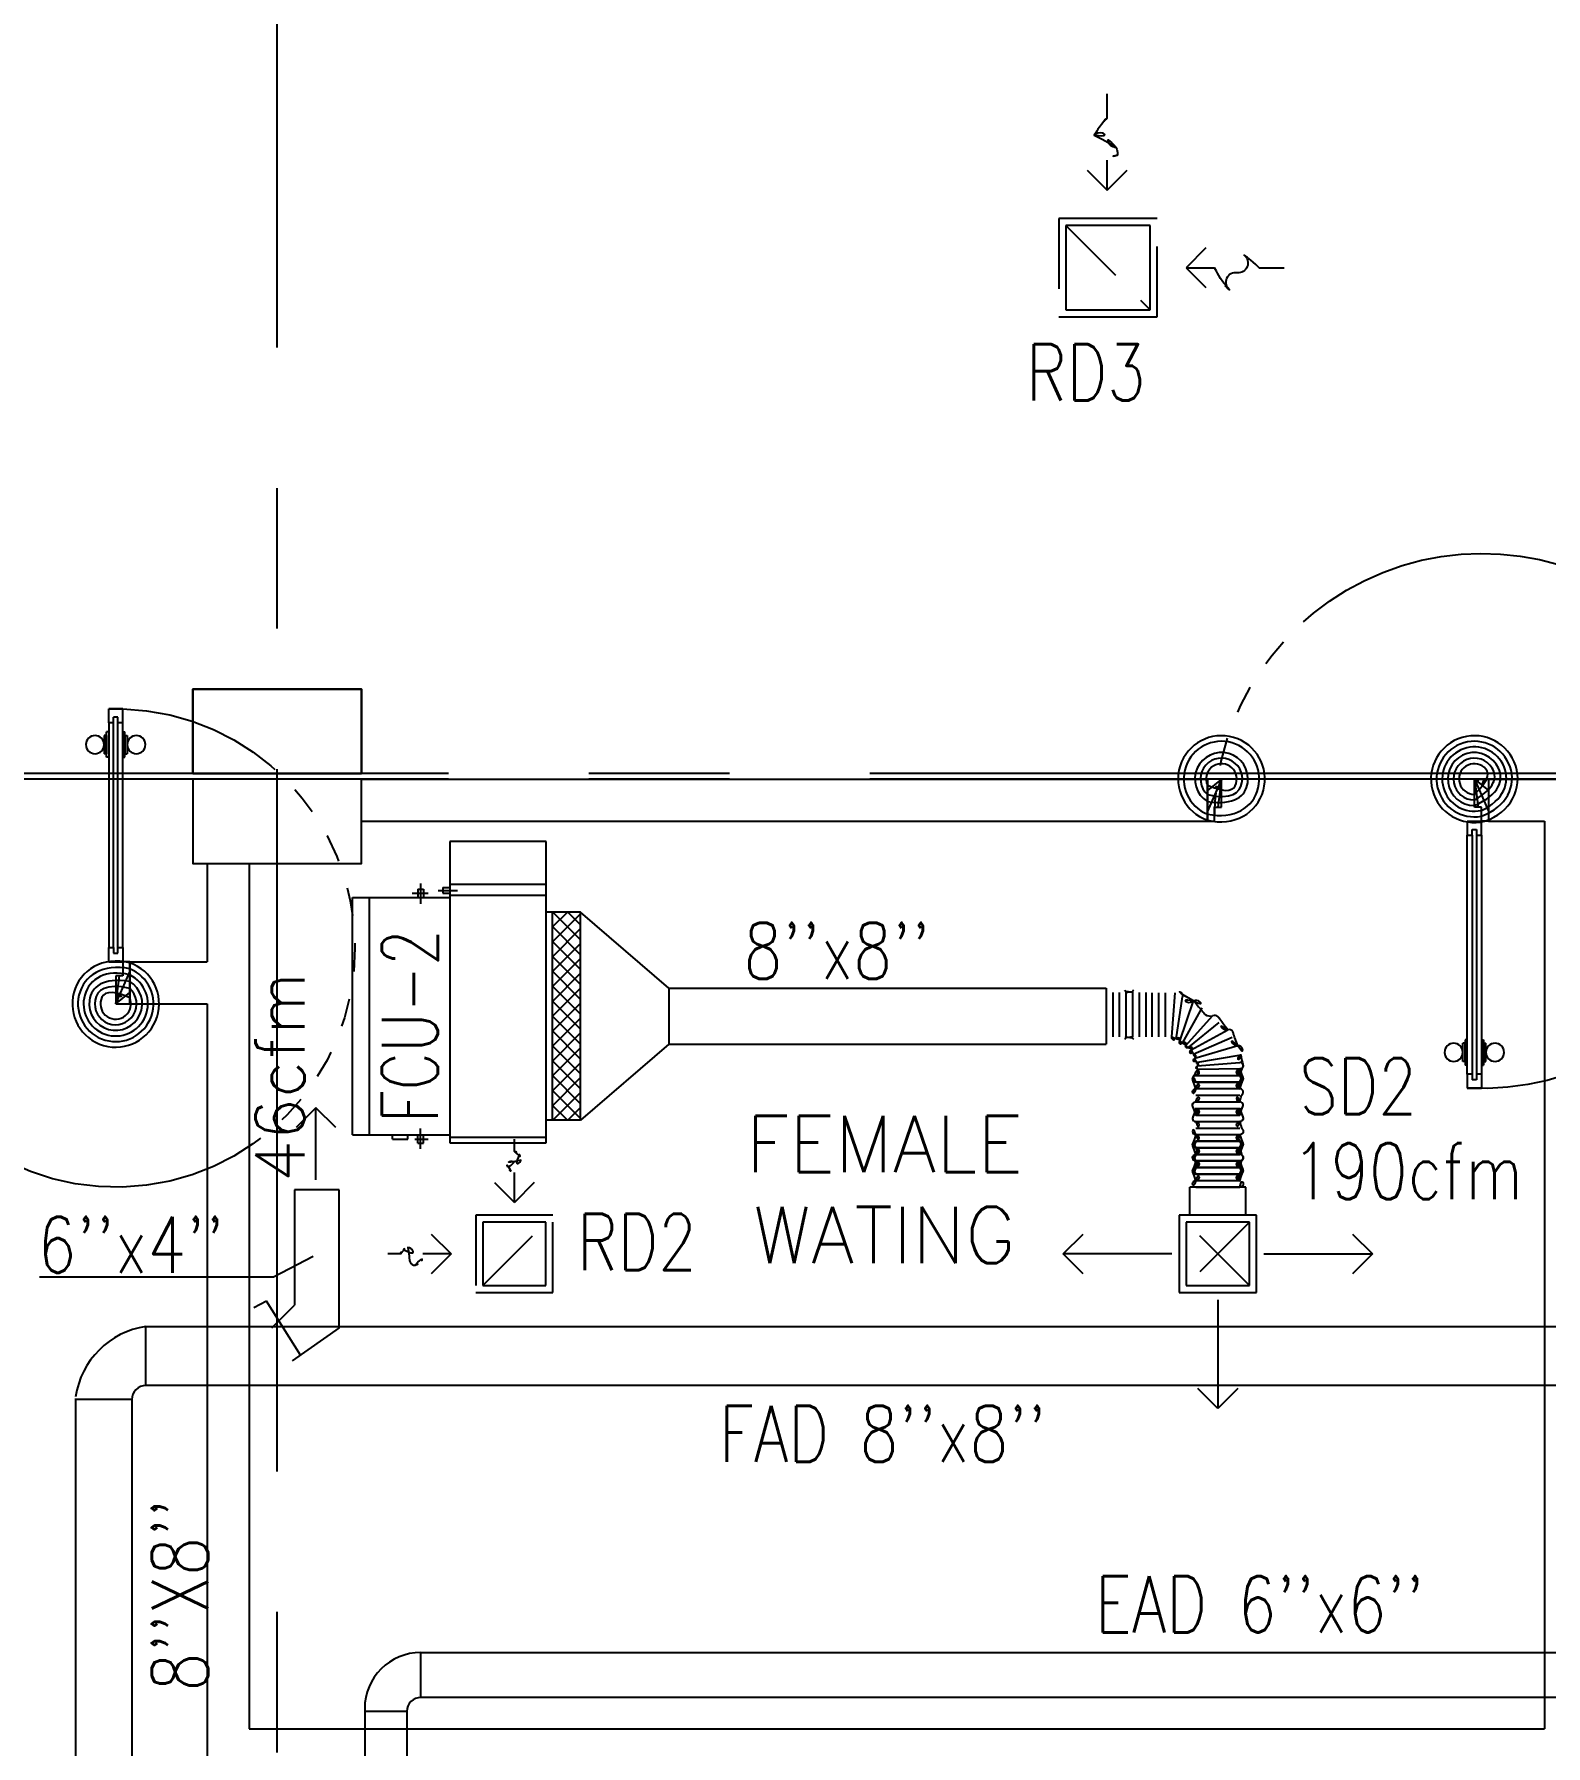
# Model space of a CAD drawing. Extents: x 417866029 to 417866302, y 43498045 to 43498122.
# Drawn here: x 417866045.34 to 417866050.72, y 43498075.53 to 43498081.62 of the extents above; entities that cross this region are included whole.
import ezdxf
from ezdxf.enums import TextEntityAlignment as Align

# ---------------------------------------------------------------- set-up
doc = ezdxf.new("R2010")
doc.units = 0
doc.header["$MEASUREMENT"] = 0
doc.linetypes.add('CENTERX2', pattern=[4, 2.5, -0.5, 0.5, -0.5])
doc.linetypes.add('HIDDEN', pattern=[0.375, 0.25, -0.125])
doc.layers.get('0').update_dxf_attribs({"linetype": 'CONTINUOUS'})
for name, color, linetype in [('AXES', 11, 'CENTERX2'), ('COL', 7, 'CONTINUOUS'), ('DOOR', 9, 'CONTINUOUS'), ('DUCT', 6, 'CONTINUOUS'), ('EXDUCT', 10, 'CONTINUOUS'), ('FCU', 6, 'CONTINUOUS'), ('HAT', 11, 'CONTINUOUS'), ('M-AC-FLEX', 7, 'CONTINUOUS'), ('M-EGU.', 2, 'CONTINUOUS'), ('M-TEXT', 2, 'CONTINUOUS'), ('RM-NAME', 9, 'CONTINUOUS'), ('WALL', 9, 'CONTINUOUS')]:
    doc.layers.add(name, color=color, linetype=linetype)
doc.styles.add('ROMANS', font='ROMANS.shx', dxfattribs={"width": 0.6})

# ---------------------------------------------------------------- blocks, each defined once
blk = doc.blocks.new('A$C272A55A0')
at = {"layer": 'DOOR', "color": 0, "linetype": 'ByBlock'}
for p, q in [((-0.0001203324354719371, 900.3541752648598), (-0.0001203324500238523, 1050.354175264831)), ((49.99987966756453, 1050.354175264918), (-0.0001203324354719371, 1050.354175264918)), ((49.99987966756453, 950.354175264918), (49.99987966756453, 1050.354175264918)), ((1749.999879667535, 950.354175264918), (1749.999879667535, 1050.354175264918)), ((1749.999879667535, 1050.354175264918), (1799.999879667535, 1050.354175264918)), ((1799.999879667535, 1050.354175264918), (1799.999879667535, 900.354175264918)), ((24.99987966756453, 950.354175264918), (49.99987966756453, 950.354175264918)), ((24.99987966756453, 900.354175264918), (24.99987966756453, 950.354175264918)), ((1774.999879667535, 950.354175264918), (1749.999879667535, 950.354175264918)), ((1774.999879667535, 900.354175264918), (1774.999879667535, 950.354175264918)), ((-0.0001203324354719371, 900.354175264918), (24.99987966756453, 900.354175264918)), ((74.99987966756453, 900.354175264918), (24.99987966756453, 900.354175264918)), ((24.99987966756453, 850.354175264918), (24.99987966756453, 900.354175264918)), ((57.99987966756453, 870.354175264918), (41.99987966756453, 870.354175264918)), ((41.99987966756453, 870.354175264918), (41.99987966756453, 850.354175264918)), ((57.99987966756453, 850.354175264918), (57.99987966756453, 870.354175264918)), ((74.99987966756453, 900.354175264918), (74.99987966756453, 850.354175264918)), ((1724.999879667535, 900.354175264918), (1774.999879667535, 900.354175264918)), ((1724.999879667535, 900.354175264918), (1724.999879667535, 850.354175264918)), ((1741.999879667535, 870.354175264918), (1757.999879667535, 870.354175264918)), ((1741.999879667535, 850.354175264918), (1741.999879667535, 870.354175264918)), ((1757.999879667535, 870.354175264918), (1757.999879667535, 850.354175264918)), ((1799.999879667535, 900.354175264918), (1774.999879667535, 900.354175264918)), ((1774.999879667535, 850.354175264918), (1774.999879667535, 900.354175264918)), ((41.99987966756453, 850.354175264918), (24.99987966756453, 850.354175264918)), ((74.99987966756453, 850.354175264918), (57.99987966756453, 850.354175264918)), ((1724.999879667535, 850.354175264918), (1741.999879667535, 850.354175264918)), ((1757.999879667535, 850.354175264918), (1774.999879667535, 850.354175264918)), ((1717.799879667495, 160.1117180435103), (1708.799879667495, 160.1117180435103)), ((1708.799879667495, 95.31171804352198), (1708.799879667495, 160.1117180435103)), ((1724.999879667535, 172.7117180435162), (1717.799879667495, 172.7117180435162)), ((1717.799879667495, 172.7117180435162), (1717.799879667495, 82.71171804351616)), ((1717.799879667495, 95.31171804352198), (1717.799879667495, 160.1117180435103)), ((1774.999879667535, 172.7117180435162), (1782.199879667576, 172.7117180435162)), ((1782.199879667576, 172.7117180435162), (1782.199879667576, 82.71171804351616)), ((1782.199879667576, 160.1117180435103), (1791.199879667576, 160.1117180435103)), ((1782.199879667576, 95.31171804352198), (1782.199879667576, 160.1117180435103)), ((1791.199879667576, 95.31171804352198), (1791.199879667576, 160.1117180435103)), ((1717.799879667495, 95.31171804352198), (1708.799879667495, 95.31171804352198)), ((1724.999879667535, 82.71171804351616), (1717.799879667495, 82.71171804351616)), ((1774.999879667535, 82.71171804351616), (1782.199879667576, 82.71171804351616)), ((1782.199879667576, 95.31171804352198), (1791.199879667576, 95.31171804352198)), ((24.99987966756453, 50.35417526491801), (41.99987966753542, 50.35417526491801)), ((24.99987966756453, 50.35417526491801), (24.99987966756453, 0.3541752649180125)), ((24.99987966756453, 0.3541752649180125), (74.99987966756453, 0.3541752649180125)), ((74.99987966756453, 0.3541752649180125), (24.99987966756453, 0.3541752649180125)), ((41.99987966753542, 50.35417526491801), (41.99987966753542, 30.35417526491801)), ((41.99987966756453, 30.35417526491801), (57.99987966756453, 30.35417526491801)), ((57.99987966756453, 50.35417526491801), (74.99987966756453, 50.35417526491801)), ((57.99987966756453, 50.35417526491801), (57.99987966756453, 30.35417526491801)), ((74.99987966756453, 50.35417526491801), (74.99987966704066, 0.3541752648889087)), ((1741.999879667535, 50.35417526491801), (1724.999879667535, 50.35417526491801)), ((1724.999879667535, 50.35417526491801), (1724.999879668059, 0.3541752648889087)), ((1774.999879667535, 0.3541752649180125), (1724.999879667535, 0.3541752649180125)), ((1724.999879667535, 0.3541752649180125), (1774.999879667535, 0.3541752649180125)), ((1741.999879667535, 50.35417526491801), (1741.999879667535, 30.35417526491801)), ((1757.999879667535, 30.35417526491801), (1741.999879667535, 30.35417526491801)), ((1774.999879667535, 50.35417526491801), (1757.999879667565, 50.35417526491801)), ((1757.999879667565, 50.35417526491801), (1757.999879667565, 30.35417526491801)), ((1774.999879667535, 50.35417526491801), (1774.999879667535, 0.3541752649180125))]:
    blk.add_line(p, q, dxfattribs=at)
at = {"layer": 'DOOR', "color": 9, "linetype": 'ByBlock'}
for p, q in [((49.99987966756453, 1050.354175264918), (-0.0001203324354719371, 1010.208440949064)), ((49.99987966756453, 1050.354175264918), (-0.0001203324354719371, 936.6442452724732)), ((49.99987966756453, 1050.354175264918), (36.64259362407029, 950.354175264918)), ((1749.999879667535, 1050.354175264918), (1799.999879667535, 1010.208440949064)), ((1749.999879667535, 1050.354175264918), (1799.999879667535, 936.6442452724732)), ((1749.999879667535, 1050.354175264918), (1763.35716571103, 950.354175264918))]:
    blk.add_line(p, q, dxfattribs=at)
at = {"layer": 'DOOR', "linetype": 'ByBlock'}
for p, q in [((24.99987966756453, 850.354175264918), (24.99987966756453, 50.35417526491801)), ((41.99987966756453, 850.354175264918), (41.99987966753542, 50.35417526491801)), ((57.99987966756453, 850.354175264918), (57.99987966756453, 50.35417526491801)), ((74.99987966756453, 50.35417526491801), (74.99987966756453, 850.354175264918)), ((1724.999879667535, 50.35417526491801), (1724.999879667535, 850.354175264918)), ((1741.999879667535, 850.354175264918), (1741.999879667535, 50.35417526491801)), ((1757.999879667535, 850.354175264918), (1757.999879667565, 50.35417526491801)), ((1774.999879667535, 850.354175264918), (1774.999879667535, 50.35417526491801))]:
    blk.add_line(p, q, dxfattribs=at)
at = {"layer": 'DOOR', "color": 0, "linetype": 'ByBlock'}
for centre in [(1676.468935452576, 127.7117180435162), (1823.530823882553, 127.7117180435162)]:
    blk.add_circle(centre, 32.39999999998526, dxfattribs=at)
at = {"layer": 'DOOR', "color": 9, "linetype": 'ByBlock'}
for centre, radius, start, end in [((49.99987966756453, 1050.354175264918), 34.40195781277725, 180, 270), ((49.99987966756453, 1050.354175264918), 14.40195781277725, 180, 270), ((1749.999879667535, 1050.354175264918), 14.40195781277725, 270, 0), ((1749.999879667535, 1050.354175264918), 34.40195781277725, 270, 0), ((49.99987966756453, 1050.354175264918), 54.40195781277725, 203.2073828919769, 270), ((49.99987966756453, 1050.354175264918), 74.40195781277725, 227.7764264168309, 270), ((1749.999879667535, 1050.354175264918), 54.40195781277725, 270, 336.7926171080232), ((1749.999879667535, 1050.354175264918), 74.40195781277725, 270, 312.2235735831691), ((49.99987966756453, 1050.354175264918), 94.40195781277725, 238.0181880330829, 270), ((49.99987966756453, 1050.354175264918), 114.4019578127773, 244.083841882062, 257.3774258712915), ((49.99987966756453, 1050.354175264918), 134.4019578127773, 248.1598493930308, 259.2800236451595), ((1749.999879667535, 1050.354175264918), 94.40195781277725, 270, 301.9818119669171), ((1749.999879667535, 1050.354175264918), 114.4019578127773, 282.6225741287084, 295.916158117938), ((1749.999879667535, 1050.354175264918), 134.4019578127773, 280.7199763548405, 291.8401506069692), ((49.99987966756453, 1050.354175264918), 154.4019578127773, 251.1052885492919, 256.2857707775486), ((1749.999879667535, 1050.354175264918), 154.4019578127773, 283.7142292224514, 288.8947114507081)]:
    blk.add_arc(centre, radius, start, end, dxfattribs=at)
at = {"layer": 'DOOR', "linetype": 'HIDDEN', "ltscale": 0.5}
for centre, radius, start, end in [((49.99987966756453, 851.395841931575), 851.4087845464003, 268.3173765331032, 3.296482377102192), ((1749.999879667521, 851.3958419315459), 851.4087845463584, 176.7035176228957, 271.6826234668978)]:
    blk.add_arc(centre, radius, start, end, dxfattribs=at)
at = {"layer": 'WALL', "linetype": 'ByBlock'}
blk.add_line((1799.999879667565, 900.3541752650344), (1799.99987966755, 1050.354175265005), dxfattribs=at)
blk = doc.blocks.new('DOOR-10')
at = {"layer": 'DOOR', "color": 0, "linetype": 'ByBlock'}
for p, q in [((-25.69739139656303, 1099.999999999069), (-75.69739139656303, 1099.999999999069)), ((-75.69739139656303, 1099.999999999069), (-25.69739139656303, 1099.999999999069)), ((-75.69739139656303, 1049.999999999069), (-75.69739139603917, 1099.999999999098)), ((-25.69739139656303, 1049.999999999069), (-25.69739139656303, 1099.999999999069)), ((-58.69739139656303, 1049.999999999069), (-75.69739139656303, 1049.999999999069)), ((-42.69739139656303, 1069.999999999069), (-58.69739139656303, 1069.999999999069)), ((-58.69739139656303, 1049.999999999069), (-58.69739139656303, 1069.999999999069)), ((-42.69739139656303, 1049.999999999069), (-42.69739139656303, 1069.999999999069)), ((-25.69739139656303, 1049.999999999069), (-42.69739139656303, 1049.999999999069)), ((-82.89739139663288, 1005.042457220465), (-91.89739139663288, 1005.042457220465)), ((-91.89739139663288, 1005.042457220465), (-91.89739139663288, 940.2424572204764)), ((-75.69739139656303, 1017.642457220471), (-82.89739139663288, 1017.642457220471)), ((-82.89739139663288, 927.6424572204705), (-82.89739139663288, 1017.642457220471)), ((-82.89739139663288, 1005.042457220465), (-82.89739139663288, 940.2424572204764)), ((-25.69739139656303, 1017.642457220471), (-18.49739139649319, 1017.642457220471)), ((-18.49739139649319, 927.6424572204705), (-18.49739139649319, 1017.642457220471)), ((-18.49739139649319, 1005.042457220465), (-9.497391396493185, 1005.042457220465)), ((-18.49739139649319, 1005.042457220465), (-18.49739139649319, 940.2424572204764)), ((-9.497391396493185, 1005.042457220465), (-9.497391396493185, 940.2424572204764)), ((-82.89739139663288, 940.2424572204764), (-91.89739139663288, 940.2424572204764)), ((-75.69739139656303, 927.6424572204705), (-82.89739139663288, 927.6424572204705)), ((-25.69739139656303, 927.6424572204705), (-18.49739139649319, 927.6424572204705)), ((-18.49739139649319, 940.2424572204764), (-9.497391396493185, 940.2424572204764)), ((-75.69739139534067, 200), (-58.69739139534067, 200)), ((-75.69739139534067, 150), (-75.69739139534067, 200)), ((-58.69739139534067, 200), (-58.69739139534067, 180)), ((-42.69739139534067, 200), (-25.69739139534067, 200)), ((-42.69739139534067, 180), (-42.69739139534067, 200)), ((-25.69739139534067, 200), (-25.69739139534067, 150)), ((-1000.697391395341, 0), (-1000.697391395341, 150)), ((-1000.697391395341, 150), (-975.6973913953407, 150)), ((-1000.697391395341, 150), (-1000.697391395341, 0)), ((-975.6973913953407, 150), (-975.6973913953407, 100)), ((-75.69739139534067, 150), (-25.69739139534067, 150)), ((-58.69739139534067, 180), (-42.69739139534067, 180)), ((-0.6973913953406736, 150), (-25.69739139534067, 150)), ((-25.69739139534067, 150), (-25.69739139534067, 100)), ((-975.6973913953407, 100), (-950.6973913953407, 100)), ((-950.6973913953407, 100), (-950.6973913953407, 0)), ((-50.69739139534067, 100), (-50.69739139534067, 0)), ((-25.69739139534067, 100), (-50.69739139534067, 100)), ((-950.6973913953407, 0), (-1000.697391395341, 0)), ((-50.69739139534067, 0), (-0.6973913953406736, 0))]:
    blk.add_line(p, q, dxfattribs=at)
at = {"layer": 'DOOR', "linetype": 'ByBlock'}
for p, q in [((-75.69739139656303, 1049.999999999069), (-75.69739139534067, 200)), ((-58.69739139534067, 200), (-58.69739139656303, 1049.999999999069)), ((-42.69739139534067, 200), (-42.69739139656303, 1049.999999999069)), ((-25.69739139534067, 200), (-25.69739139656303, 1049.999999999069))]:
    blk.add_line(p, q, dxfattribs=at)
at = {"layer": 'DOOR', "color": 9, "linetype": 'ByBlock'}
for p, q in [((-0.6973913953406736, 0), (-0.6973913953406736, 150)), ((-950.6973913953407, 0), (-1000.697391395341, 113.7099299924448)), ((-950.6973913953407, 0), (-964.0546774388058, 100)), ((-50.69739139534067, 0), (-0.6973913953406736, 113.7099299924448)), ((-50.69739139534067, 0), (-37.34010535187554, 100)), ((-950.6973913953407, 0), (-1000.697391395341, 40.1457343158545)), ((-50.69739139534067, 0), (-0.6973913953406736, 40.1457343158545))]:
    blk.add_line(p, q, dxfattribs=at)
at = {"layer": 'DOOR', "color": 0, "linetype": 'ByBlock'}
for centre in [(-124.2283356115222, 972.6424572204705), (22.83355281845434, 972.6424572204705)]:
    blk.add_circle(centre, 32.39999999998526, dxfattribs=at)
at = {"layer": 'DOOR', "linetype": 'HIDDEN', "ltscale": 0.5}
blk.add_arc((-23.39897476031911, 149.138342134087), 952.2988064575108, 93.14815770431052, 179.9481576940245, dxfattribs=at)
at = {"layer": 'DOOR', "color": 9, "linetype": 'ByBlock'}
for centre, radius, start, end in [((-950.6973913953407, 0), 154.4019578127773, 103.7142292212167, 108.8947114515936), ((-950.6973913953407, 0), 134.4019578127773, 100.7199763555959, 111.8401506085482), ((-50.69739139534067, 0), 134.4019578127773, 68.15984939145177, 79.28002364440412), ((-50.69739139534067, 0), 154.4019578127773, 71.10528854840643, 76.28577077878333), ((-950.6973913953407, 0), 94.40195781277725, 90, 121.981811965689), ((-950.6973913953407, 0), 74.40195781277725, 90, 132.2235735847074), ((-50.69739139534067, 0), 94.40195781277725, 58.01818803431096, 90), ((-50.69739139534067, 0), 74.40195781277725, 47.7764264152926, 90), ((-50.69739139534067, 0), 114.4019578127773, 64.0838418833441, 77.3774258719247), ((-950.6973913953407, 0), 54.40195781277725, 90, 156.7926171089788), ((-950.6973913953407, 0), 34.40195781277725, 90, 180), ((-950.6973913953407, 0), 14.40195781277725, 90, 180), ((-50.69739139534067, 0), 54.40195781277725, 23.20738289102122, 90), ((-50.69739139534067, 0), 34.40195781277725, 0, 90), ((-50.69739139534067, 0), 14.40195781277725, 0, 90)]:
    blk.add_arc(centre, radius, start, end, dxfattribs=at)
blk = doc.blocks.new('*X37')
at = {"color": 0}
for p, q in [((16890.47746209932, -2466.570672882412), (16943.4517006644, -2413.596434317336)), ((16890.47746209932, -2519.603681471403), (16990.47746209933, -2419.603681471401)), ((16990.47746209933, -2512.466117304769), (16891.6077791119, -2413.596434317336)), ((16990.47746209933, -2459.433108715778), (16944.64078770089, -2413.596434317336)), ((16990.47746209933, -2565.49912589376), (16890.47746209932, -2465.499125893757)), ((16890.47746209932, -2572.636690060394), (16990.47746209933, -2472.636690060392)), ((16990.47746209933, -2618.532134482751), (16890.47746209932, -2518.532134482748)), ((16890.47746209932, -2625.669698649385), (16990.47746209933, -2525.669698649383)), ((16990.47746209933, -2671.565143071742), (16890.47746209932, -2571.565143071739)), ((16890.47746209932, -2678.702707238376), (16990.47746209933, -2578.702707238374)), ((16990.47746209933, -2724.598151660733), (16890.47746209932, -2624.59815166073)), ((16890.47746209932, -2731.735715827367), (16990.47746209933, -2631.735715827365)), ((16990.47746209933, -2777.631160249724), (16890.47746209932, -2677.631160249721)), ((16890.47746209932, -2784.768724416358), (16990.47746209933, -2684.768724416357)), ((16990.47746209933, -2830.664168838715), (16890.47746209932, -2730.664168838713)), ((16890.47746209932, -2837.801733005349), (16990.47746209933, -2737.801733005348)), ((16990.47746209933, -2883.697177427706), (16890.47746209932, -2783.697177427704)), ((16890.47746209932, -2890.83474159434), (16990.47746209933, -2790.834741594339)), ((16990.47746209933, -2936.730186016697), (16890.47746209932, -2836.730186016694)), ((16890.47746209932, -2943.867750183331), (16990.47746209933, -2843.86775018333)), ((16990.47746209933, -2989.763194605689), (16890.47746209932, -2889.763194605686)), ((16890.47746209932, -2996.900758772323), (16990.47746209933, -2896.900758772321)), ((16990.47746209933, -3042.796203194679), (16890.47746209932, -2942.796203194677)), ((16890.47746209932, -3049.933767361314), (16990.47746209933, -2949.933767361312)), ((16990.47746209933, -3095.82921178367), (16890.47746209932, -2995.829211783668)), ((16890.47746209932, -3102.966775950305), (16990.47746209933, -3002.966775950303)), ((16990.47746209933, -3148.862220372662), (16890.47746209932, -3048.862220372659)), ((16943.52866745501, -3154.946434317336), (16890.47746209932, -3101.89522896165)), ((16891.53081232129, -3154.946434317336), (16990.47746209933, -3055.999784539294)), ((16944.56382091028, -3154.946434317336), (16990.47746209933, -3109.032793128285))]:
    blk.add_line(p, q, dxfattribs=at)
blk = doc.blocks.new('WHE06')
at = {"color": 3}
for p, q in [((688.9750000238419, 621.5), (346.0749999880791, 621.5)), ((346.0749999880791, 621.5), (346.0749999880791, 469.1000000014901)), ((688.9750000238419, 469.1000000014901), (688.9750000238419, 621.5)), ((212.2971614003181, 437.25), (269.0589052438736, 437.25)), ((232.1000000238419, 452.25), (232.1000000238419, 422.25)), ((232.1000000238419, 452.25), (252.1000000238419, 452.25)), ((242.1000000238419, 472.1842434704304), (242.1000000238419, 399.4801759719849)), ((252.1000000238419, 452.25), (252.1000000238419, 422.25)), ((304.9940044879913, 447.6499999985099), (373.2827185988426, 447.6499999985099)), ((321.0749999880791, 457.6499999985099), (321.0749999880791, 437.6499999985099)), ((321.0749999880791, 457.6499999985099), (346.0749999880791, 457.6499999985099)), ((321.0749999880791, 437.6499999985099), (346.0749999880791, 437.6499999985099)), ((346.0749999880791, 430.4178223386407), (688.9750000238419, 430.4178223386407)), ((60.32499998807907, -422.25), (60.32499998807907, 422.25)), ((811.1999999880791, 370.6749999970198), (688.9750000238419, 370.6749999970198)), ((711.1999999880791, -370.6749999970198), (711.1999999880791, 370.6749999970198)), ((811.1999999880791, -370.6749999970198), (811.1999999880791, 370.6749999970198)), ((141.6357128024101, -437.25), (141.6357128024101, -422.25)), ((196.5700032711029, -437.25), (196.5700032711029, -422.25)), ((232.1000000238419, -452.25), (232.1000000238419, -422.25)), ((242.1000000238419, -472.1842434704304), (242.1000000238419, -399.4801759719849)), ((252.1000000238419, -452.25), (252.1000000238419, -422.25)), ((811.1999999880791, -370.6749999970198), (688.9750000238419, -370.6749999970198)), ((141.6357128024101, -437.25), (196.5700032711029, -437.25)), ((221.3790392279625, -437.25), (269.0589052438736, -437.25)), ((232.1000000238419, -452.25), (252.1000000238419, -452.25)), ((346.0749999880791, -430.4178223386407), (688.9750000238419, -430.4178223386407))]:
    blk.add_line(p, q, dxfattribs=at)
at = {"color": 6}
for p, q in [((346.0749999880791, 469.1000000014901), (346.0749999880791, -450.8250000029802)), ((688.9750000238419, 469.1000000014901), (346.0749999880791, 469.1000000014901)), ((688.9750000238419, -450.8250000029802), (688.9750000238419, 469.1000000014901)), ((0, -422.25), (0, 422.25)), ((0, 422.25), (346.0749999880791, 422.25)), ((0, -422.25), (346.0749999880791, -422.25)), ((346.0749999880791, -450.8250000029802), (688.9750000238419, -450.8250000029802))]:
    blk.add_line(p, q, dxfattribs=at)
at = {"color": 11}
blk.add_blockref('*X37', (-16179.27746212482, 2784.271434314549), dxfattribs=at)
blk = doc.blocks.new('RM1')
at = {"layer": 'RM-NAME', "style": 'ROMANS'}
for tag, p in [('ROOMNAME1', (0, 323.8095238059759)), ('ROOMNAME2', (0, 0))]:
    blk.add_attdef(tag, text='', height=200, dxfattribs=at).set_placement(p, align=Align.MIDDLE)
blk = doc.blocks.new('C5')
at = {"layer": 'HAT', "linetype": 'ByBlock'}
h = blk.add_hatch(dxfattribs=at)
h.set_pattern_fill('ANSI31', color=256, scale=300, style=0)
h.set_pattern_definition([(45, (-223356.1822811712, -51411.00533739349), (-26.51650429449553, 26.51650429449553), [])])
h.paths.add_polyline_path([(300.0000000001455, 300.0000000000218), (0, 300.0000000000146), (0, 1.455191522836685e-11), (300.0000000001164, 3.637978807091713e-11)])
h.paths.add_polyline_path([(599.9999999999709, 300.0000000000073), (300.0000000001455, 300.0000000000073), (300.0000000000873, 4.365574568510056e-11), (600, 6.548361852765083e-11)])
at = {"layer": 'COL'}
blk.add_lwpolyline([(600, 300.0000000000509), (0, 300.0000000000218), (0, 2.91038304567337e-11), (600, 5.820766091346741e-11)], close=True, dxfattribs=at)

msp = doc.modelspace()

# ---------------------------------------------------------------- linework, layer by layer
at = {"layer": 'AXES'}
for p, q in [((417866046.2034642, 43498044.50641705), (417866046.2034642, 43498105.09071069)), ((417866102.8126107, 43498078.99071069), (417866042.6034642, 43498078.99071069)), ((417866102.8126107, 43498078.97071069), (417866042.6034642, 43498078.97071069))]:
    msp.add_line(p, q, dxfattribs=at)
at = {"layer": 'DUCT', "linetype": 'ByBlock'}
for p, q in [((417866047.5972889, 43498078.22687933), (417866047.2827865, 43498078.49755432)), ((417866047.5972889, 43498078.22687933), (417866049.1530593, 43498078.22687932)), ((417866047.5972889, 43498078.22687933), (417866047.5972889, 43498078.02687933)), ((417866047.5972889, 43498078.02687933), (417866047.2827865, 43498077.75620433)), ((417866047.5972889, 43498078.02687933), (417866049.1530593, 43498078.02687933)), ((417866045.7358617, 43498076.81223254), (417866045.7358617, 43498077.02465055)), ((417866045.6858616, 43498076.76223254), (417866045.4828647, 43498076.76223254)), ((417866045.4858617, 43498076.76223254), (417866045.4858617, 43498075.46983648)), ((417866045.6858616, 43498076.76223254), (417866045.6858616, 43498059.50111161))]:
    msp.add_line(p, q, dxfattribs=at)
at = {"layer": 'DUCT', "linetype": 'Continuous'}
msp.add_line((417866049.1530593, 43498078.22687932), (417866049.1530593, 43498078.02687933), dxfattribs=at)
at = {"layer": 'DUCT'}
for p, q in [((417866046.2642322, 43498077.50868691), (417866046.2642322, 43498077.09793202)), ((417866046.4242322, 43498077.50868691), (417866046.2642322, 43498077.50868691)), ((417866046.4242322, 43498077.01793202), (417866046.4242322, 43498077.50868691)), ((417866046.1655813, 43498077.11241823), (417866046.1204278, 43498077.08939984)), ((417866046.2857272, 43498076.92094977), (417866046.1655813, 43498077.11241823)), ((417866046.1655813, 43498077.11241823), (417866046.1655813, 43498077.11241823)), ((417866046.1842322, 43498077.01793202), (417866046.2642322, 43498077.09793202)), ((417866045.7358617, 43498077.02223254), (417866053.7109951, 43498077.02223254)), ((417866046.4242322, 43498077.01793202), (417866046.2562947, 43498076.90034093)), ((417866052.5065658, 43498076.81223254), (417866045.7358617, 43498076.81223254))]:
    msp.add_line(p, q, dxfattribs=at)
at = {"layer": 'DUCT', "linetype": 'ByBlock'}
for centre, radius, start, end in [((417866045.7787614, 43498076.72933278), 0.2960247564683395, 98.33261851500137, 171.6673821441667), ((417866045.7358617, 43498076.76223254), 0.05, 90, 180)]:
    msp.add_arc(centre, radius, start, end, dxfattribs=at)
at = {"layer": 'EXDUCT', "linetype": 'ByBlock'}
for p, q in [((417866046.7144946, 43498075.8622671), (417866053.0477232, 43498075.8622671)), ((417866053.0477232, 43498075.7022671), (417866046.7144946, 43498075.7022671)), ((417866046.5144947, 43498075.6622671), (417866046.5144947, 43498074.30918572)), ((417866046.6644947, 43498075.65226711), (417866046.6644947, 43498074.30918572))]:
    msp.add_line(p, q, dxfattribs=at)
at = {"layer": 'EXDUCT', "linetype": 'ByBlock', "ltscale": 0.3}
for p, q in [((417866046.7144946, 43498075.7022671), (417866046.7144946, 43498075.8622671)), ((417866046.6644947, 43498075.65226711), (417866046.514599, 43498075.65226711))]:
    msp.add_line(p, q, dxfattribs=at)
at = {"layer": 'EXDUCT', "linetype": 'ByBlock'}
for centre, radius in [((417866046.7144946, 43498075.6622671), 0.2), ((417866046.7144946, 43498075.65226711), 0.05)]:
    msp.add_arc(centre, radius, 90, 180, dxfattribs=at)
at = {"layer": 'M-AC-FLEX', "color": 11}
for p, q in [((417866049.1530593, 43498078.21051387), (417866049.1530593, 43498078.0534988)), ((417866049.1765217, 43498078.21051387), (417866049.1765217, 43498078.0534988)), ((417866049.1999843, 43498078.21051387), (417866049.1999843, 43498078.0534988)), ((417866049.2234468, 43498078.21051387), (417866049.2234468, 43498078.0534988)), ((417866049.2234468, 43498078.21051387), (417866049.2234468, 43498078.0534988)), ((417866049.2469094, 43498078.21051387), (417866049.2469094, 43498078.0534988)), ((417866049.2469094, 43498078.21051387), (417866049.2469094, 43498078.0534988)), ((417866049.2703719, 43498078.21051387), (417866049.2703719, 43498078.0534988)), ((417866049.2938345, 43498078.21051387), (417866049.2938345, 43498078.0534988)), ((417866049.3168876, 43498078.05329312), (417866049.3168876, 43498078.21030818)), ((417866049.3403502, 43498078.05329312), (417866049.3403502, 43498078.21030818)), ((417866049.3638127, 43498078.05329312), (417866049.3638127, 43498078.21030818)), ((417866049.3872752, 43498078.05329312), (417866049.3992682, 43498078.2095067)), ((417866049.4027985, 43498078.04555341), (417866049.424874, 43498078.19547771)), ((417866049.4156451, 43498078.03841469), (417866049.4640246, 43498078.1810244)), ((417866049.4249781, 43498078.03040676), (417866049.4943144, 43498078.15674876)), ((417866049.4367125, 43498078.0222594), (417866049.531716, 43498078.12809782)), ((417866049.4478857, 43498078.01649652), (417866049.5558464, 43498078.10455684)), ((417866049.4562477, 43498078.00669197), (417866049.5858572, 43498078.07879312)), ((417866049.4633937, 43498077.99146814), (417866049.6012768, 43498078.05223832)), ((417866049.4687772, 43498077.97688662), (417866049.6218128, 43498078.02273905)), ((417866049.4718257, 43498077.96226963), (417866049.6331189, 43498077.98931986)), ((417866049.4767759, 43498077.94994031), (417866049.6292289, 43498077.96236306)), ((417866049.6292289, 43498077.93890047), (417866049.4788569, 43498077.93683831)), ((417866049.4722139, 43498077.91543792), (417866049.6292289, 43498077.91543792)), ((417866049.629229, 43498077.89197544), (417866049.4722139, 43498077.89197544)), ((417866049.4722139, 43498077.89197536), (417866049.6292289, 43498077.89197536)), ((417866049.629229, 43498077.86851283), (417866049.4722139, 43498077.86851283)), ((417866049.4720083, 43498077.84545978), (417866049.6290233, 43498077.84545978)), ((417866049.4720083, 43498077.82199718), (417866049.6290233, 43498077.82199718)), ((417866049.4720083, 43498077.79853471), (417866049.6290233, 43498077.79853471)), ((417866049.4720083, 43498077.79853471), (417866049.6290233, 43498077.79853471)), ((417866049.4720083, 43498077.79853465), (417866049.6290233, 43498077.79853465)), ((417866049.4720083, 43498077.79853465), (417866049.6290233, 43498077.79853465)), ((417866049.4720083, 43498077.77507211), (417866049.6290233, 43498077.77507211)), ((417866049.4720083, 43498077.77507211), (417866049.6290233, 43498077.77507211)), ((417866049.4720083, 43498077.77507204), (417866049.6290233, 43498077.77507204)), ((417866049.4720083, 43498077.77507204), (417866049.6290233, 43498077.77507204)), ((417866049.4720083, 43498077.75160958), (417866049.6290233, 43498077.75160958)), ((417866049.4720083, 43498077.72814697), (417866049.6290233, 43498077.72814697)), ((417866049.629229, 43498077.70509392), (417866049.4722139, 43498077.70509392)), ((417866049.4722139, 43498077.6816314), (417866049.6292289, 43498077.6816314)), ((417866049.4722139, 43498077.68163139), (417866049.6292289, 43498077.68163139)), ((417866049.629229, 43498077.68163131), (417866049.4722139, 43498077.68163131)), ((417866049.4720083, 43498077.6347044), (417866049.6290233, 43498077.6347044)), ((417866049.629229, 43498077.65816893), (417866049.4722139, 43498077.65816893)), ((417866049.4722139, 43498077.65816884), (417866049.6292289, 43498077.65816884)), ((417866049.4722139, 43498077.65816884), (417866049.6292289, 43498077.65816884)), ((417866049.629229, 43498077.63470632), (417866049.4722139, 43498077.63470632)), ((417866049.4720083, 43498077.61165327), (417866049.6290233, 43498077.61165327)), ((417866049.629229, 43498077.61165135), (417866049.4722139, 43498077.61165135)), ((417866049.4722139, 43498077.58818883), (417866049.6292289, 43498077.58818883)), ((417866049.4722139, 43498077.58818882), (417866049.6292289, 43498077.58818882)), ((417866049.629229, 43498077.58818874), (417866049.4722139, 43498077.58818874)), ((417866049.629229, 43498077.56472635), (417866049.4722139, 43498077.56472635)), ((417866049.4722139, 43498077.56472627), (417866049.6292289, 43498077.56472627)), ((417866049.4722139, 43498077.56472626), (417866049.6292289, 43498077.56472626)), ((417866049.4720083, 43498077.51821069), (417866049.6290233, 43498077.51821069)), ((417866049.629229, 43498077.54126374), (417866049.4722139, 43498077.54126374))]:
    msp.add_line(p, q, dxfattribs=at)
at = {"layer": 'M-AC-FLEX'}
for points in [[(417866049.1761123, 43498078.21030818, 0.9998379277357049), (417866049.1530575, 43498078.21071955)], [(417866049.1530593, 43498078.21051387, -0.00892223705229763), (417866049.1530593, 43498078.21092524)], [(417866049.1534687, 43498078.21030818, -0.9998379277357049), (417866049.1765236, 43498078.21071955)], [(417866049.2469094, 43498078.21051387, -1), (417866049.2234468, 43498078.21051387, 0.9999999999999997), (417866049.1999844, 43498078.21051387, -0.9999999999999997), (417866049.1765217, 43498078.21051387, 0.008922227067377475), (417866049.1765217, 43498078.21092524, 0.008922227067377475)], [(417866049.2469094, 43498078.21051387, -1), (417866049.2234468, 43498078.21051387, 0.204245412882461), (417866049.219839, 43498078.21897741, 0.204245412882461)], [(417866049.219839, 43498078.21897741, -0.204245412882461), (417866049.2234468, 43498078.21051387)], [(417866049.2234468, 43498078.21051387, 1), (417866049.2469094, 43498078.21051387, -0.9999999999999997), (417866049.2703719, 43498078.21051387, 0.9999999999999997), (417866049.2938345, 43498078.21051387, -0.008922227067377475), (417866049.2938345, 43498078.21092524, -0.008922227067377475)], [(417866049.2234468, 43498078.21051387, 1), (417866049.2469094, 43498078.21051387, -0.204245412882461), (417866049.2505172, 43498078.21897741, -0.204245412882461)], [(417866049.2505172, 43498078.21897741, 0.204245412882461), (417866049.2469094, 43498078.21051387)], [(417866049.3168875, 43498078.21030818, 0.9998379277357049), (417866049.2938327, 43498078.21071955)], [(417866049.3168875, 43498078.21071955, -0.004461024754221227), (417866049.3168857, 43498078.21051387)], [(417866049.3168875, 43498078.21030818, 1), (417866049.34035, 43498078.21030818, -0.9999999999999997), (417866049.3638127, 43498078.21030818)], [(417866049.3992681, 43498078.20950671, -0.6615783930473179), (417866049.3638127, 43498078.21030818, 0.9999999999999997), (417866049.34035, 43498078.21030818)], [(417866049.4641433, 43498078.18140293, -0.5624423143818801), (417866049.4248739, 43498078.19547771, 0.8035913462615775), (417866049.3992681, 43498078.20950671)], [(417866049.4640246, 43498078.1810244, -0.6044365867371791), (417866049.4943144, 43498078.15674876, 0.4979927686968896), (417866049.531716, 43498078.12809782)], [(417866049.6218128, 43498078.02273905, -0.6527634990281133), (417866049.6012768, 43498078.05223832, 0.7640765146034335), (417866049.5858571, 43498078.07879312, -0.4285672725861293), (417866049.5558464, 43498078.10455684, 0.6960926082544788), (417866049.531716, 43498078.12809782)], [(417866049.1530593, 43498078.0534988, 1.018004838119612), (417866049.1761104, 43498078.0534988)], [(417866049.2469094, 43498078.0534988, 0.9999999999999997), (417866049.2234468, 43498078.0534988, -0.9999999999999997), (417866049.1999844, 43498078.0534988, 1), (417866049.1765217, 43498078.0534988, -1.018005099723095), (417866049.1534706, 43498078.0534988)], [(417866049.2469094, 43498078.0534988, 1), (417866049.2234468, 43498078.0534988, -0.204245412882461), (417866049.219839, 43498078.04503526, -0.204245412882461)], [(417866049.219839, 43498078.04503526, 0.204245412882461), (417866049.2234468, 43498078.0534988)], [(417866049.2234468, 43498078.0534988, -0.9999999999999997), (417866049.2469094, 43498078.0534988, 0.9999999999999997), (417866049.2703719, 43498078.0534988, -1), (417866049.2938345, 43498078.0534988, 1.018005099723095), (417866049.3168857, 43498078.0534988)], [(417866049.2234468, 43498078.0534988, -1), (417866049.2469094, 43498078.0534988, 0.204245412882461), (417866049.2505172, 43498078.04503526, 0.204245412882461)], [(417866049.2505172, 43498078.04503526, -0.204245412882461), (417866049.2469094, 43498078.0534988)], [(417866049.34035, 43498078.05329312, 1), (417866049.3168875, 43498078.05329312)], [(417866049.3168875, 43498078.05329312, -1), (417866049.34035, 43498078.05329312, 0.9999999999999997), (417866049.3638127, 43498078.05329312)], [(417866049.3638127, 43498078.05329312, -1), (417866049.34035, 43498078.05329312)], [(417866049.3638127, 43498078.05329312, -0.9874952921248068), (417866049.3872788, 43498078.05358401, -0.6067944643373333)], [(417866049.3872788, 43498078.05358401, 0.8795186256916419), (417866049.4027984, 43498078.04555342, -1.034976402134338), (417866049.4156451, 43498078.03841469)], [(417866049.4156451, 43498078.03841469, 1.125229476541332), (417866049.4249782, 43498078.03040675, -1.125109979971999), (417866049.4359941, 43498078.02095308, -0.8939543854193712)], [(417866049.4359941, 43498078.02095308, 0.6981972938900255), (417866049.4478857, 43498078.01649652, -1.180405310186322), (417866049.4562477, 43498078.00669197)], [(417866049.4562477, 43498078.00669197, 0.8502721617339409), (417866049.460282, 43498077.99092545, -1.072461327911159), (417866049.4671667, 43498077.97595518)], [(417866049.6218128, 43498078.02273905, -0.66504159873545), (417866049.6331188, 43498077.98931986)], [(417866049.6328317, 43498077.9892717, 0.5759394280693508), (417866049.6292288, 43498077.96236305, -0.9999999999999997), (417866049.6292288, 43498077.93890046)], [(417866049.478857, 43498077.93683831, -0.7366527042480485), (417866049.4722139, 43498077.91543792, 0.9999999999999997), (417866049.4722139, 43498077.89197536)], [(417866049.4671667, 43498077.97595518, 0.7889296185133154), (417866049.4725584, 43498077.96230227, -1.030272386508582), (417866049.4767759, 43498077.94994031)], [(417866049.4722139, 43498077.91543792, 0.6067944643373333), (417866049.4818239, 43498077.93389743, 0.6067944643373333)], [(417866049.4767759, 43498077.94994031, 0.6358369232681167), (417866049.478857, 43498077.93683831, 0.7241608813488177)], [(417866049.6292288, 43498077.91543792, -1), (417866049.6292288, 43498077.93890046, 0.9999999999999997), (417866049.6292288, 43498077.96236305)], [(417866049.6292288, 43498077.93890046, 1), (417866049.6292288, 43498077.91543792, -0.9999999999999997), (417866049.6292288, 43498077.89197536)], [(417866049.6292288, 43498077.91543792, -0.6067944643373333), (417866049.6196188, 43498077.93389743, -0.6067944643373333)], [(417866049.4722139, 43498077.86851276, 0.9998379277357049), (417866049.4718026, 43498077.84545793)], [(417866049.4722139, 43498077.86851276, 1), (417866049.4722139, 43498077.8919753, -0.9999999999999997), (417866049.4722139, 43498077.91543797)], [(417866049.4722139, 43498077.89197536, -1), (417866049.4722139, 43498077.91543792)], [(417866049.4718026, 43498077.86851276, -0.004461024754221227), (417866049.4720083, 43498077.8685109)], [(417866049.6290233, 43498077.77507204, -0.9999999999999997), (417866049.6290233, 43498077.79853471, 0.9999999999999997), (417866049.6290233, 43498077.82199711, -1), (417866049.6290233, 43498077.84545978, 1.018005099723095), (417866049.6290233, 43498077.8685109)], [(417866049.629229, 43498077.86851276, -1), (417866049.629229, 43498077.8919753, 0.9999999999999997), (417866049.629229, 43498077.91543797)], [(417866049.629229, 43498077.8919753, 1), (417866049.629229, 43498077.86851276)], [(417866049.6292288, 43498077.89197536, 1), (417866049.6292288, 43498077.91543792)], [(417866049.629229, 43498077.91543797, -1), (417866049.629229, 43498077.8919753)], [(417866049.4720083, 43498077.77507204, 1), (417866049.4720083, 43498077.79853471, -0.9999999999999997), (417866049.4720083, 43498077.82199711, 0.9999999999999997), (417866049.4720083, 43498077.84545978, -0.008922227067377475), (417866049.4715969, 43498077.84545978, -0.008922227067377475)], [(417866049.4720083, 43498077.77507204, 1), (417866049.4720083, 43498077.79853471, -0.6779697306028678), (417866049.4639396, 43498077.81878166, -0.6779697306028678)], [(417866049.4720083, 43498077.79853471, -1), (417866049.4720083, 43498077.77507204, 0.6779697306028678), (417866049.4639396, 43498077.7548251, 0.6779697306028678)], [(417866049.4720083, 43498077.79853471, -1), (417866049.4720083, 43498077.77507204, 0.9999999999999997), (417866049.4720083, 43498077.75160965, -0.9999999999999997), (417866049.4720083, 43498077.72814697, 0.008922227067377475), (417866049.4715969, 43498077.72814697, 0.008922227067377475)], [(417866049.4720083, 43498077.77507204, 1), (417866049.4720083, 43498077.79853471, -0.204245412882461), (417866049.4635447, 43498077.80214246, -0.204245412882461)], [(417866049.4635447, 43498077.80214246, 0.204245412882461), (417866049.4720083, 43498077.79853471)], [(417866049.4720083, 43498077.77507204, 1), (417866049.4720083, 43498077.79853471, -0.204245412882461), (417866049.4635447, 43498077.80214246, -0.204245412882461)], [(417866049.4635447, 43498077.80214246, 0.204245412882461), (417866049.4720083, 43498077.79853471)], [(417866049.4720083, 43498077.79853471, -1), (417866049.4720083, 43498077.77507204, 0.204245412882461), (417866049.4635447, 43498077.77146429, 0.204245412882461)], [(417866049.4720083, 43498077.79853471, -1), (417866049.4720083, 43498077.77507204, 0.204245412882461), (417866049.4635447, 43498077.77146429, 0.204245412882461)], [(417866049.6290233, 43498077.77507204, -1), (417866049.6290233, 43498077.79853471, 0.6779697306028678), (417866049.6370919, 43498077.81878166, 0.6779697306028678)], [(417866049.6290233, 43498077.77507204, -1), (417866049.6290233, 43498077.79853471, 0.204245412882461), (417866049.6374869, 43498077.80214246, 0.204245412882461)], [(417866049.6290233, 43498077.77507204, -1), (417866049.6290233, 43498077.79853471, 0.204245412882461), (417866049.6374869, 43498077.80214246, 0.204245412882461)], [(417866049.6290233, 43498077.79853471, 1), (417866049.6290233, 43498077.77507204, -0.204245412882461), (417866049.6374869, 43498077.77146429, -0.204245412882461)], [(417866049.6290233, 43498077.79853471, 1), (417866049.6290233, 43498077.77507204, -0.6779697306028678), (417866049.6370919, 43498077.7548251, -0.6779697306028678)], [(417866049.6290233, 43498077.79853471, 0.9999999999999997), (417866049.6290233, 43498077.77507204, -0.9999999999999997), (417866049.6290233, 43498077.75160965, 1), (417866049.6290233, 43498077.72814697, -1.018005099723095), (417866049.6290233, 43498077.70509585)], [(417866049.6290233, 43498077.79853471, 1), (417866049.6290233, 43498077.77507204, -0.204245412882461), (417866049.6374869, 43498077.77146429, -0.204245412882461)], [(417866049.6374869, 43498077.80214246, -0.204245412882461), (417866049.6290233, 43498077.79853471)], [(417866049.6374869, 43498077.80214246, -0.204245412882461), (417866049.6290233, 43498077.79853471)], [(417866049.4635447, 43498077.77146429, -0.204245412882461), (417866049.4720083, 43498077.77507204)], [(417866049.4635447, 43498077.77146429, -0.204245412882461), (417866049.4720083, 43498077.77507204)], [(417866049.6374869, 43498077.77146429, 0.204245412882461), (417866049.6290233, 43498077.77507204)], [(417866049.6374869, 43498077.77146429, 0.204245412882461), (417866049.6290233, 43498077.77507204)], [(417866049.4722139, 43498077.70509399, -0.9998379277357049), (417866049.4718026, 43498077.72814883)], [(417866049.4722139, 43498077.70509399, -1), (417866049.4722139, 43498077.68163146, 0.9999999999999997), (417866049.4722139, 43498077.65816878)], [(417866049.4722139, 43498077.63470624, 1), (417866049.4722139, 43498077.65816878, -0.9999999999999997), (417866049.4722139, 43498077.68163146)], [(417866049.4722139, 43498077.65816884, -1), (417866049.4722139, 43498077.6816314)], [(417866049.4722139, 43498077.68163139, 1), (417866049.4722139, 43498077.65816884)], [(417866049.4718026, 43498077.70509399, 0.004461024754221227), (417866049.4720083, 43498077.70509585)], [(417866049.629229, 43498077.68163146, -1), (417866049.629229, 43498077.70509399)], [(417866049.629229, 43498077.70509399, 1), (417866049.629229, 43498077.68163146, -0.9999999999999997), (417866049.629229, 43498077.65816878)], [(417866049.629229, 43498077.63470624, -1), (417866049.629229, 43498077.65816878, 0.9999999999999997), (417866049.629229, 43498077.68163146)], [(417866049.6292288, 43498077.65816884, 1), (417866049.6292288, 43498077.6816314)], [(417866049.6292288, 43498077.68163139, -1), (417866049.6292288, 43498077.65816884)], [(417866049.629229, 43498077.65816878, 1), (417866049.629229, 43498077.68163146)], [(417866049.629229, 43498077.68163146, -1), (417866049.629229, 43498077.65816878)], [(417866049.4722139, 43498077.63470624, 0.9998379277357049), (417866049.4718026, 43498077.61165141)], [(417866049.4722139, 43498077.61165142, -0.9998379277357049), (417866049.4718026, 43498077.63470626)], [(417866049.4720493, 43498077.658167, -0.9982563228823818), (417866049.4720083, 43498077.6347044, 0.008922227067377475), (417866049.4715969, 43498077.6347044)], [(417866049.4718026, 43498077.63470624, -0.004461024754221227), (417866049.4720083, 43498077.63470439)], [(417866049.6289823, 43498077.658167, 0.9982563228823818), (417866049.6290233, 43498077.6347044, -1.018005099723095), (417866049.6290233, 43498077.61165328)], [(417866049.6289823, 43498077.58819066, -0.9982563228823818), (417866049.6290233, 43498077.61165327, 1.018005099723095), (417866049.6290233, 43498077.63470439)], [(417866049.629229, 43498077.65816878, 1), (417866049.629229, 43498077.63470624)], [(417866049.4722139, 43498077.61165142, -1), (417866049.4722139, 43498077.58818889, 0.9999999999999997), (417866049.4722139, 43498077.5647262)], [(417866049.4722139, 43498077.54126367, 1), (417866049.4722139, 43498077.5647262, -0.9999999999999997), (417866049.4722139, 43498077.58818889)], [(417866049.4722139, 43498077.56472627, -1), (417866049.4722139, 43498077.58818883)], [(417866049.4722139, 43498077.58818882, 1), (417866049.4722139, 43498077.56472626)], [(417866049.4720493, 43498077.58819066, 0.9982563228823818), (417866049.4720083, 43498077.61165327, -0.008922227067377475), (417866049.4715969, 43498077.61165327)], [(417866049.4718026, 43498077.61165142, 0.004461024754221227), (417866049.4720083, 43498077.61165328)], [(417866049.629229, 43498077.58818889, -1), (417866049.629229, 43498077.61165142)], [(417866049.629229, 43498077.61165142, 1), (417866049.629229, 43498077.58818889, -0.9999999999999997), (417866049.629229, 43498077.5647262)], [(417866049.629229, 43498077.54126367, -1), (417866049.629229, 43498077.5647262, 0.9999999999999997), (417866049.629229, 43498077.58818889)], [(417866049.629229, 43498077.5647262, 1), (417866049.629229, 43498077.54126367)], [(417866049.6292288, 43498077.56472627, 1), (417866049.6292288, 43498077.58818883)], [(417866049.6292288, 43498077.58818882, -1), (417866049.6292288, 43498077.56472626)], [(417866049.629229, 43498077.58818889, -1), (417866049.629229, 43498077.5647262)], [(417866049.629229, 43498077.5647262, 1), (417866049.629229, 43498077.58818889)], [(417866049.4722139, 43498077.54126367, 0.9998379277357049), (417866049.4718026, 43498077.51820883)], [(417866049.4718026, 43498077.54126367, -0.004461024754221227), (417866049.4720083, 43498077.54126181)], [(417866049.4965817, 43498077.51308368, -0.008922228172690647), (417866049.4961703, 43498077.51308368)], [(417866049.6290233, 43498077.51821069, 1.0179877098378), (417866049.6290233, 43498077.54126181)]]:
    msp.add_lwpolyline(points, format="xyb", dxfattribs=at)
at = {"layer": 'M-EGU.'}
for p, q in [((417866049.1568419, 43498081.32375526), (417866049.1568419, 43498081.4097518)), ((417866049.1568419, 43498081.066608), (417866049.1568419, 43498081.1734651)), ((417866049.0861322, 43498081.13731882), (417866049.1568419, 43498081.066608)), ((417866049.1568419, 43498081.066608), (417866049.2275517, 43498081.13731882)), ((417866049.0100074, 43498080.940711), (417866049.0100074, 43498080.64071039)), ((417866049.3100035, 43498080.940711), (417866049.0100074, 43498080.940711)), ((417866049.3100035, 43498080.64071039), (417866049.3100035, 43498080.940711)), ((417866049.5081197, 43498080.86108638), (417866049.4374099, 43498080.79037555)), ((417866049.4374099, 43498080.79037555), (417866049.5081197, 43498080.71966473)), ((417866049.4374099, 43498080.79037555), (417866049.5384712, 43498080.79037555)), ((417866049.6977069, 43498080.79037555), (417866049.7863429, 43498080.79037555)), ((417866049.0100074, 43498080.64071039), (417866049.3100035, 43498080.64071039)), ((417866046.3411003, 43498077.8008388), (417866046.2703897, 43498077.73012812)), ((417866046.3411003, 43498077.54460788), (417866046.3411003, 43498077.8008388)), ((417866046.4118111, 43498077.73012812), (417866046.3411003, 43498077.8008388)), ((417866047.0471206, 43498077.64570259), (417866047.0471206, 43498077.68870077)), ((417866047.0471206, 43498077.46370077), (417866047.0471206, 43498077.57055765)), ((417866046.9764099, 43498077.53441145), (417866047.0471206, 43498077.46370077)), ((417866047.1178312, 43498077.53441145), (417866047.0471206, 43498077.46370077)), ((417866049.4505157, 43498077.41821069), (417866049.4505157, 43498077.51821069)), ((417866049.6505157, 43498077.51821069), (417866049.4505157, 43498077.51821069)), ((417866049.6505157, 43498077.41821069), (417866049.6505157, 43498077.51821069)), ((417866047.1596206, 43498077.39321069), (417866046.9346206, 43498077.39321069)), ((417866046.9346206, 43498077.39321069), (417866046.9346206, 43498077.16821069)), ((417866047.1596206, 43498077.16821069), (417866047.1596206, 43498077.39321069)), ((417866049.4130157, 43498077.41821069), (417866049.4130157, 43498077.14321069)), ((417866049.6880157, 43498077.41821069), (417866049.4130157, 43498077.41821069)), ((417866049.6880157, 43498077.14321069), (417866049.6880157, 43498077.41821069)), ((417866046.7514099, 43498077.35142137), (417866046.8221205, 43498077.28071069)), ((417866049.0005157, 43498077.28071069), (417866049.0712264, 43498077.35142137)), ((417866050.0298051, 43498077.35142137), (417866050.1005157, 43498077.28071069)), ((417866046.6414391, 43498077.28071069), (417866046.5971206, 43498077.28071069)), ((417866046.8221205, 43498077.28071069), (417866046.7210581, 43498077.28071069)), ((417866046.8221205, 43498077.28071069), (417866046.7514099, 43498077.21000002)), ((417866049.3866981, 43498077.28071069), (417866049.0005157, 43498077.28071069)), ((417866049.0712264, 43498077.21000002), (417866049.0005157, 43498077.28071069)), ((417866049.7143334, 43498077.28071069), (417866050.1005157, 43498077.28071069)), ((417866050.1005157, 43498077.28071069), (417866050.0298051, 43498077.21000002)), ((417866046.9346206, 43498077.16821069), (417866047.1596206, 43498077.16821069)), ((417866049.4130157, 43498077.14321069), (417866049.6880157, 43498077.14321069)), ((417866049.5505157, 43498077.11689306), (417866049.5505157, 43498076.73071069)), ((417866049.5505157, 43498076.73071069), (417866049.4798051, 43498076.80142137)), ((417866049.6212264, 43498076.80142137), (417866049.5505157, 43498076.73071069))]:
    msp.add_line(p, q, dxfattribs=at)
at = {"layer": 'M-EGU.', "linetype": 'HIDDEN'}
for p, q in [((417866048.9850077, 43498080.96571105), (417866048.9850077, 43498080.61571034)), ((417866049.3350032, 43498080.96571105), (417866048.9850077, 43498080.96571105)), ((417866049.3350032, 43498080.61571034), (417866049.3350032, 43498080.96571105)), ((417866049.0100074, 43498080.940711), (417866049.3100035, 43498080.64071039)), ((417866048.9850077, 43498080.61571034), (417866049.3350032, 43498080.61571034)), ((417866047.1846206, 43498077.41821069), (417866046.9096206, 43498077.41821069)), ((417866046.9096206, 43498077.41821069), (417866046.9096206, 43498077.14321069)), ((417866046.9346206, 43498077.16821069), (417866047.1596206, 43498077.39321069)), ((417866047.1846206, 43498077.14321069), (417866047.1846206, 43498077.41821069)), ((417866049.6630157, 43498077.39321069), (417866049.4380157, 43498077.39321069)), ((417866049.6630157, 43498077.16821069), (417866049.4380157, 43498077.39321069)), ((417866049.6630157, 43498077.39321069), (417866049.4380157, 43498077.16821069)), ((417866049.4380157, 43498077.39321069), (417866049.4380157, 43498077.16821069)), ((417866049.6630157, 43498077.16821069), (417866049.6630157, 43498077.39321069)), ((417866046.9096206, 43498077.14321069), (417866047.1846206, 43498077.14321069)), ((417866049.4380157, 43498077.16821069), (417866049.6630157, 43498077.16821069))]:
    msp.add_line(p, q, dxfattribs=at)
at = {"layer": 'M-EGU.'}
for points in [[(417866049.1568419, 43498081.32375526, -0.1878616880635112), (417866049.1199681, 43498081.3010253, -0.2026446714702415), (417866049.1100904, 43498081.26187107, -0.6169147816705048), (417866049.1602102, 43498081.24567681, 0.6687084752237648), (417866049.2074012, 43498081.22650868, 0.1942850651709176), (417866049.1931702, 43498081.19063329, 0.1860514396155063), (417866049.1568419, 43498081.1734651)], [(417866049.6977069, 43498080.79037555, -0.1324001419046424), (417866049.6754234, 43498080.82255195, -0.15664048728736), (417866049.6446283, 43498080.83524883, -0.7366118572675341), (417866049.6193906, 43498080.77230697, 0.7742319307937748), (417866049.5915498, 43498080.71148046, 0.2033489946306821), (417866049.5494003, 43498080.73893607, 0.1938082075567039), (417866049.5384712, 43498080.79037555)], [(417866047.0471206, 43498077.64570259, -0.1878616880635112), (417866047.0655577, 43498077.63433763, -0.2026446714702415), (417866047.0704966, 43498077.61476056, -0.6169147816705048), (417866047.0454364, 43498077.60666344, 0.6687084752237648), (417866047.0218406, 43498077.5970794, 0.1942850651709176), (417866047.0289562, 43498077.57914174, 0.1860514396155063), (417866047.0471206, 43498077.57055765)], [(417866046.6414391, 43498077.28071069, -0.1324001419046424), (417866046.652581, 43498077.29679886, -0.15664048728736), (417866046.6679788, 43498077.30314729, -0.7366118572675341), (417866046.6805978, 43498077.27167642, 0.7742319307937748), (417866046.6945184, 43498077.24126323, 0.2033489946306821), (417866046.7155934, 43498077.254991, 0.1938082075567039), (417866046.7210581, 43498077.28071069)]]:
    msp.add_lwpolyline(points, format="xyb", dxfattribs=at)
at = {"layer": 'M-TEXT', "color": 3, "linetype": 'ByBlock'}
for p, q in [((417866046.3312247, 43498077.27180488), (417866046.1895952, 43498077.19823396)), ((417866046.1895952, 43498077.19823396), (417866045.3568115, 43498077.19823396))]:
    msp.add_line(p, q, dxfattribs=at)
at = {"layer": 'WALL', "linetype": 'ByBlock'}
for p, q in [((417866046.5034642, 43498078.97071069), (417866049.5134445, 43498078.97071069)), ((417866049.5134445, 43498078.97071069), (417866049.5134445, 43498078.82071069)), ((417866050.5134445, 43498078.97071069), (417866050.5134445, 43498078.82071069)), ((417866050.5134445, 43498078.97071069), (417866050.9634446, 43498078.97071069)), ((417866046.5034642, 43498078.82071069), (417866049.5134445, 43498078.82071069)), ((417866050.5134445, 43498078.82071069), (417866050.7134446, 43498078.82071069)), ((417866050.7134446, 43498078.82071069), (417866050.7134446, 43498075.59071069)), ((417866045.9534642, 43498078.67071069), (417866045.9534642, 43498078.32071069)), ((417866046.1034642, 43498078.67071069), (417866046.1034642, 43498075.59071069)), ((417866045.6784642, 43498078.17071069), (417866045.6784642, 43498078.32071069)), ((417866045.9534642, 43498078.17071069), (417866045.9534642, 43498075.44071069)), ((417866046.1034642, 43498075.59071069), (417866050.7134446, 43498075.59071069))]:
    msp.add_line(p, q, dxfattribs=at)
at = {"layer": 'WALL'}
for p, q in [((417866045.6784642, 43498078.32071069), (417866045.9534642, 43498078.32071069)), ((417866045.6784642, 43498078.17071069), (417866045.9534642, 43498078.17071069))]:
    msp.add_line(p, q, dxfattribs=at)
at = {"layer": 'WALL', "linetype": 'ByBlock', "ltscale": 0.3}
for points in [[(417866045.9034642, 43498079.2907107), (417866046.5034642, 43498079.2907107), (417866046.5034642, 43498078.99071069), (417866045.9034642, 43498078.99071069)], [(417866046.5034642, 43498078.97071069), (417866045.9034642, 43498078.97071069), (417866045.9034642, 43498078.67071069), (417866046.5034642, 43498078.67071069)]]:
    msp.add_lwpolyline(points, close=True, dxfattribs=at)

# ---------------------------------------------------------------- block references
at = {"layer": 'COL', "linetype": 'ByBlock', "xscale": 0.0009999871253967285, "yscale": 0.001000002026557922, "zscale": 0.001}
for p in [(417866045.9034642, 43498078.99071069), (417866045.9034642, 43498078.67071069)]:
    msp.add_blockref('C5', p, dxfattribs=at)
at = {"layer": 'DOOR', "color": 0, "linetype": 'ByBlock', "ltscale": 0.3, "xscale": -0.0009999871253967285, "yscale": 0.001000002026557922, "zscale": 0.001, "rotation": 180}
msp.add_blockref('DOOR-10', (417866050.514142, 43498078.97071069), dxfattribs=at)
at = {"layer": 'DOOR', "color": 0, "linetype": 'ByBlock', "xscale": -0.0009999871253967285, "yscale": 0.001000002026557922, "zscale": 0.001, "rotation": 180}
msp.add_blockref('A$C272A55A0', (417866043.8784643, 43498079.22106487), dxfattribs=at)
at = {"layer": 'FCU', "linetype": 'ByBlock', "xscale": 0.0009999871253967285, "yscale": 0.001000002026557922, "zscale": 0.001}
msp.add_blockref('WHE06', (417866046.4715866, 43498078.12687933), dxfattribs=at)
at = {"layer": 'RM-NAME'}
ref = msp.add_blockref('RM1', (417866048.3639634, 43498077.34831825), dxfattribs=dict(at, xscale=0.0009999871253967285, yscale=0.001000002026557922, zscale=0.001))
ref.add_attrib('ROOMNAME2', 'WATING', dxfattribs={"height": 0.2, "style": 'ROMANS'}).set_placement((417866048.3639634, 43498077.34831825), align=Align.MIDDLE)
ref.add_attrib('ROOMNAME1', 'FEMALE', dxfattribs={"height": 0.2, "style": 'ROMANS'}).set_placement((417866048.3639634, 43498077.67212778), align=Align.MIDDLE)

# ---------------------------------------------------------------- texts
at = {"layer": 'M-TEXT', "linetype": 'ByBlock', "style": 'ROMANS', "width": 0.8}
for s, p in [('RD3', (417866048.8687209, 43498080.31788413)), ("6''x4''", (417866045.3508034, 43498077.2132445)), ("FAD 8''x8''", (417866047.7758632, 43498076.54033951))]:
    msp.add_text(s, height=0.2, dxfattribs=at).set_placement(p)
at = {"layer": 'M-TEXT', "style": 'ROMANS', "width": 0.75}
msp.add_text('FCU-2', height=0.2, rotation=90, dxfattribs=at).set_placement((417866046.7749411, 43498077.74758983))
at = {"layer": 'M-TEXT', "style": 'ROMANS', "width": 0.8}
for s, p in [("8''x8''", (417866047.8630287, 43498078.2592508)), ('SD2', (417866049.8404771, 43498077.77797634)), ('190cfm', (417866049.8147853, 43498077.47536913)), ('RD2', (417866047.2709586, 43498077.22341709)), ("EAD 6''x6''", (417866049.1142076, 43498075.93392724))]:
    msp.add_text(s, height=0.2, dxfattribs=at).set_placement(p)
at = {"layer": 'M-TEXT', "linetype": 'ByBlock', "style": 'ROMANS'}
msp.add_text('46cfm', height=0.175, rotation=90, dxfattribs=at).set_placement((417866046.3005727, 43498077.53531007))
at = {"layer": 'M-TEXT', "linetype": 'ByBlock', "style": 'ROMANS', "width": 0.8}
msp.add_text("8''X8''", height=0.2, rotation=90, dxfattribs=at).set_placement((417866045.9569067, 43498075.72404803))

doc.saveas('drawing.dxf')
